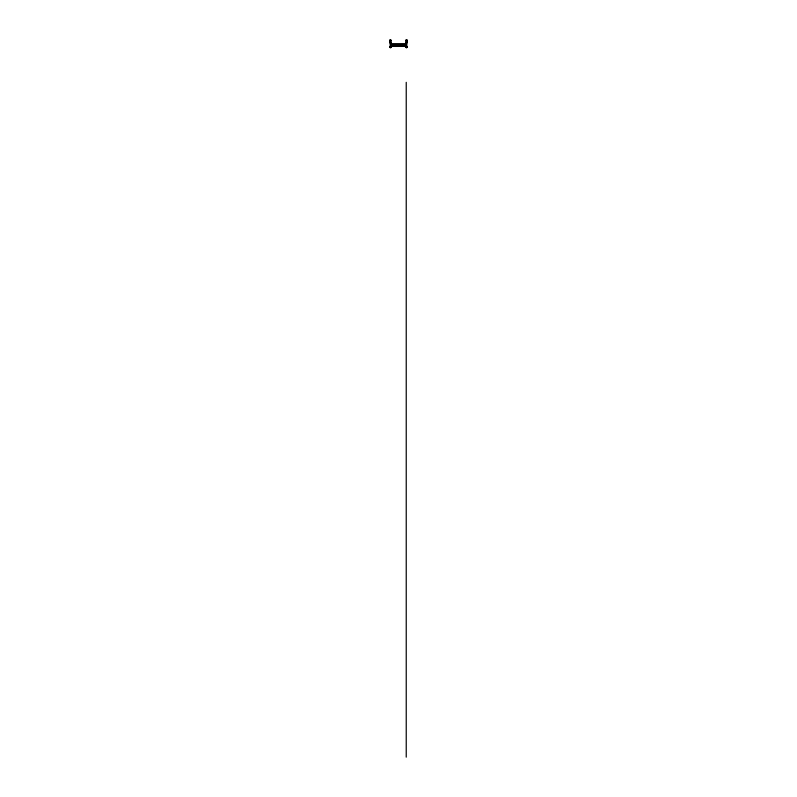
<?xml version="1.0" encoding="UTF-8"?>
<svg xmlns="http://www.w3.org/2000/svg" width="797" height="797" viewBox="0 0 797 797"><rect width="100%" height="100%" fill="white"/><g stroke="black" fill="none" stroke-linecap="round" stroke-linejoin="round"><path stroke-width="1.2" d="M390.45 41.872L390.311 43.058M390.63 42.46L390.381 43.068L390.54 41.902L390.381 43.118L390.331 41.982M406.48 43.128L406.55 41.872L406.57 43.068M406.659 42.669L406.41 42.042M406.689 42.938L406.35 42.032M390.331 41.364L390.63 40.278M390.45 41.414L390.331 40.338L390.5 41.404M406.659 41.324L406.35 40.248M406.679 40.956L406.629 41.305M390.54 41.334L390.5 40.149L390.41 41.354M390.62 42.978L390.58 41.912M390.291 42.918L390.281 42.082L390.331 42.699M406.669 43.028L406.669 42.231M390.61 40.786L390.54 40.169L390.281 41.195L390.331 40.298C390.41 42.301 390.032 39.571 390.63 40.757L390.61 41.324M390.281 41.135L390.301 40.398M390.63 40.428L390.361 41.195M406.659 40.517L406.38 41.215L406.5 40.139M406.35 41.185L406.659 40.577M390.62 42.6L390.61 42.002M406.57 42.849L406.36 42.141L406.34 43.008M390.331 41.165L390.331 40.229M390.58 40.727L390.45 40.139L390.5 40.926M406.5 41.414L406.38 40.727M406.59 40.577L406.55 41.215M390.52 42.45L390.49 41.872M406.45 41.882L406.659 42.58M406.55 40.966L406.38 40.448M390.181 39.94L390.769 40.039L390.181 40.079M406.231 39.95L406.819 39.999M406.231 40.149L406.819 40.159M390.181 40.358L390.769 40.398M406.231 40.288L406.819 40.248M390.181 40.468L390.769 40.517M406.231 40.468L406.819 40.468M390.181 40.647L390.769 40.587M406.231 40.727L406.819 40.597M390.181 40.747L390.769 40.786M406.231 40.786L406.819 40.747M390.769 44.144L406.231 44.124M390.769 44.293L406.231 44.323M390.769 44.433L406.231 44.433M390.769 44.702L406.231 44.562M390.769 44.841L406.231 44.861M390.769 44.931L406.231 44.991M390.769 46.415L406.231 46.415M390.181 46.644L390.769 46.694L390.181 46.764M406.231 46.714L406.819 46.624M406.231 46.814L406.819 46.774M390.181 46.913L390.769 46.993M406.819 46.993L406.231 47.013L406.819 47.083M390.181 47.093L390.769 47.103M390.181 47.372L390.769 47.342M406.231 47.372L406.819 47.242M390.181 47.481L390.769 47.481M406.231 47.481L406.819 47.481M390.769 47.611L390.181 47.661L390.181 39.85L390.769 39.87L390.769 47.661M406.231 47.611L406.819 47.661L406.819 39.85L406.231 39.87L406.231 47.661M406.679 40.278L406.679 41.235M406.231 82.32L406.231 757.15M405.753 44.373L405.753 44.961M405.753 45.21L405.753 46.415M391.247 44.373L391.247 44.961M391.247 45.21L391.247 46.415M406.231 45.22L390.769 45.22L406.231 45.23"/></g></svg>
